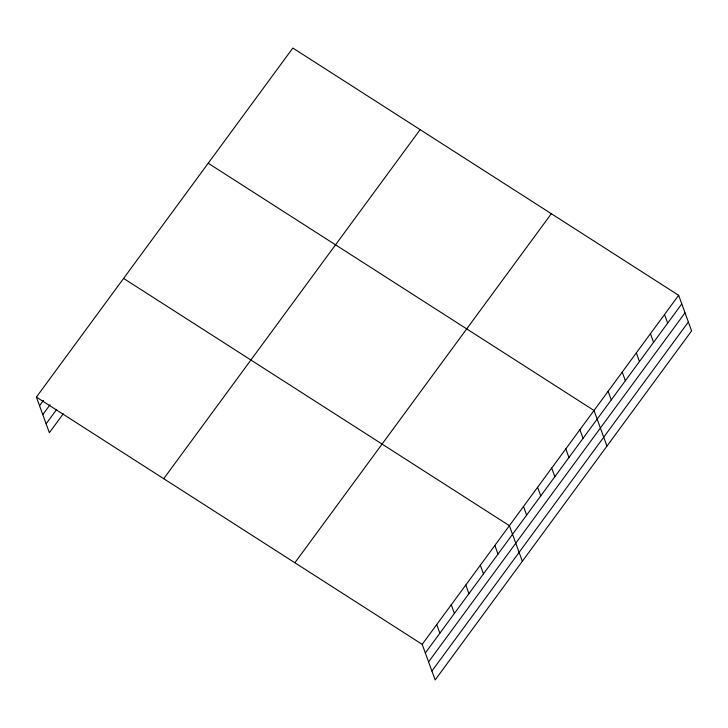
<?xml version="1.0" encoding="UTF-8"?>
<svg xmlns="http://www.w3.org/2000/svg" width="728" height="728" viewBox="0 0 728 728"><rect width="100%" height="100%" fill="white"/><g stroke="black" fill="none" stroke-linecap="round" stroke-linejoin="round"><path stroke-width="1.09" d="M36.4 397.097L292.847 48.048L678.642 295.304L691.6 330.903L435.153 679.952L422.195 644.353L36.4 397.097L49.358 432.696L63.227 413.822M39.54 405.733L43.507 400.336M42.779 414.632L50.05 404.741M46.119 423.796L56.684 409.418M163.709 478.696L420.156 129.639M294.886 562.762L551.333 213.704M422.195 644.353L678.642 295.304M425.334 652.989L681.781 303.931M428.574 661.889L685.021 312.831M431.913 671.052L688.36 322.004M208.217 163.236L594.012 410.483L606.97 446.091M123.596 278.424L509.391 525.671L522.349 561.279M664.537 314.496L667.676 323.132M650.432 333.697L653.571 342.324M636.327 352.898L639.466 361.525M622.222 372.09L625.361 380.726M608.117 391.291L611.265 399.918M579.907 429.684L583.055 438.32M565.802 448.885L568.95 457.512M551.697 468.077L554.845 476.713M537.601 487.278L540.74 495.914M523.496 506.479L526.635 515.106M494.858 545.454L497.998 554.09M480.325 565.237L483.465 573.864M465.793 585.012L468.932 593.648M451.26 604.795L454.399 613.422M436.727 624.569L439.867 633.205"/></g></svg>
